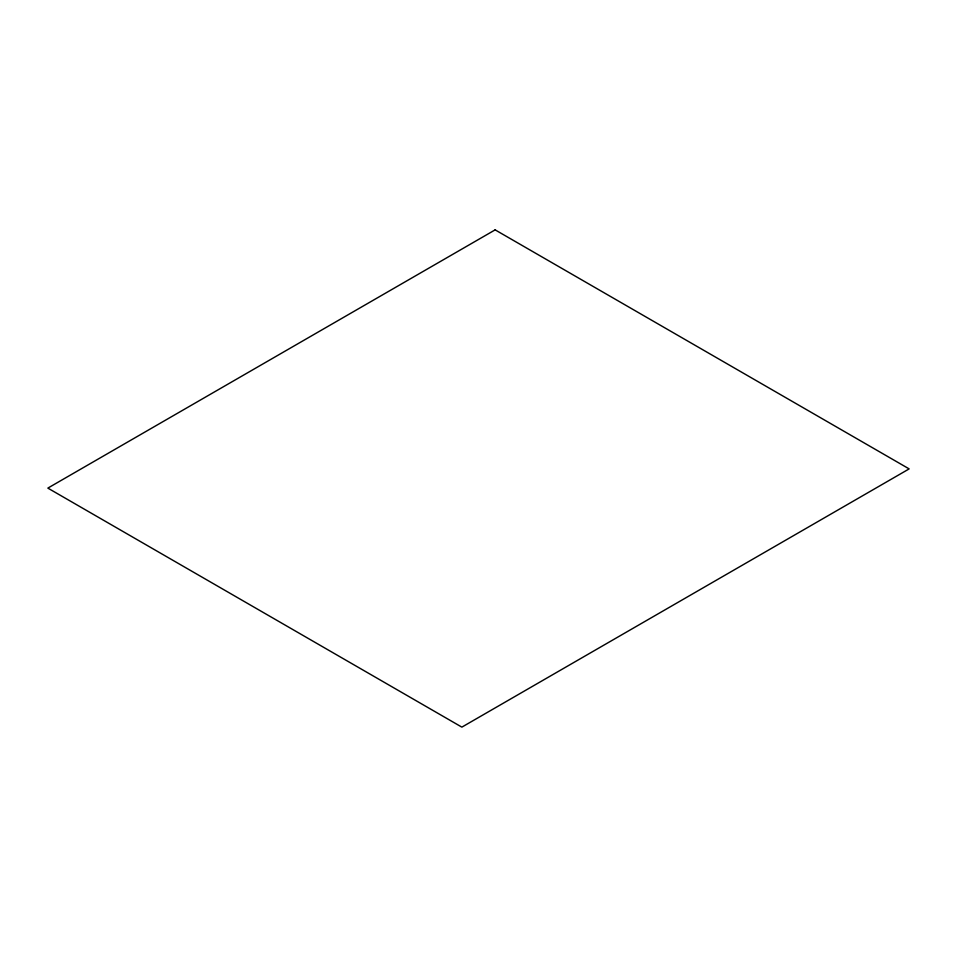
<?xml version="1.0" encoding="UTF-8"?>
<svg xmlns="http://www.w3.org/2000/svg" width="957" height="957" viewBox="0 0 957 957"><rect width="100%" height="100%" fill="white"/><g stroke="black" fill="none" stroke-linecap="round" stroke-linejoin="round"><path stroke-width="1.44" d="M495.14 229.871L47.85 488.106L461.86 727.129L909.15 468.894L495.14 229.871"/></g></svg>
